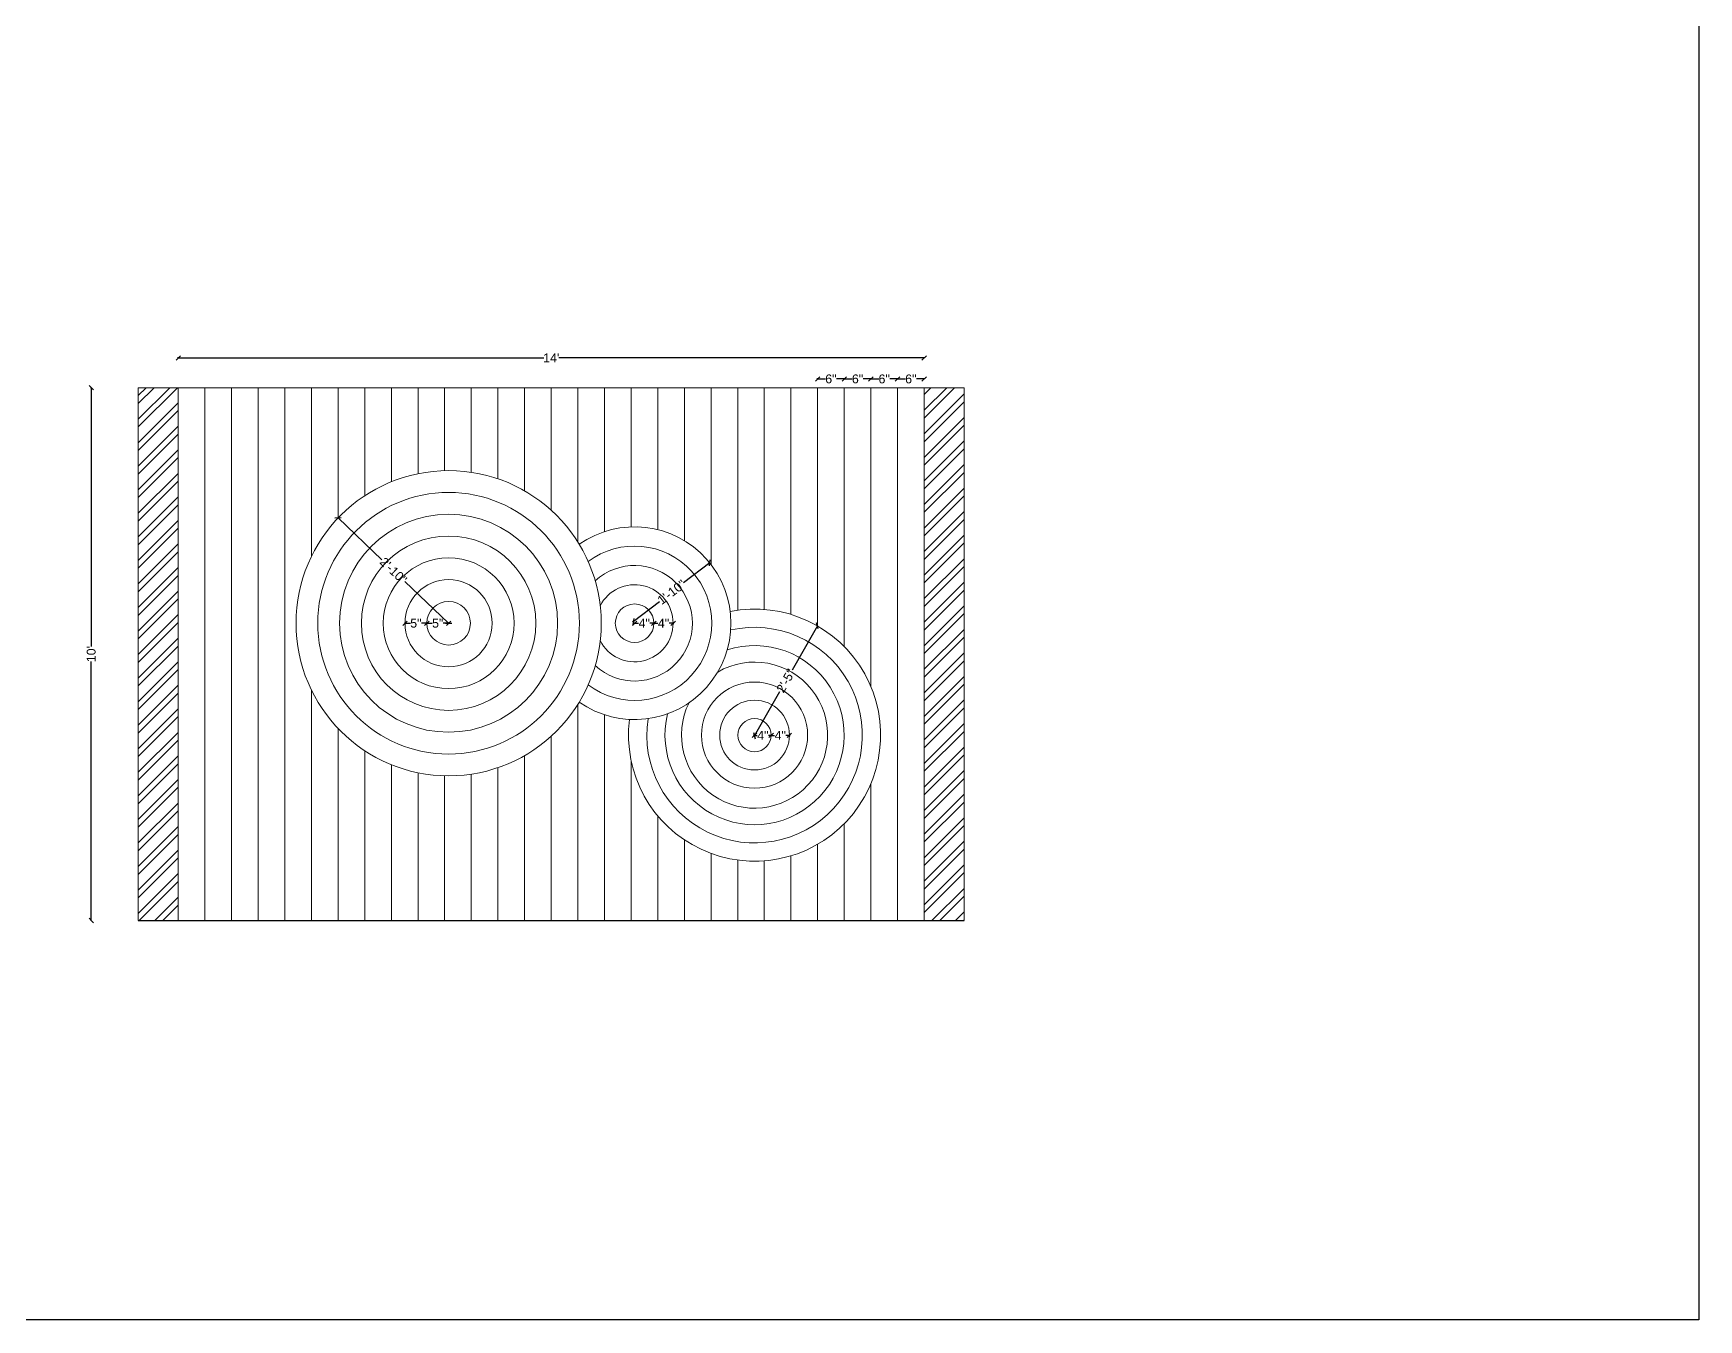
# Model space of a CAD drawing. Header units: inches. Extents: x 213 to 17763, y -4830 to 1802.
# Drawn here: x 16828.3 to 17203.4, y -2411.5 to -2121.8 of the extents above; entities that cross this region are included whole.
import ezdxf

# ---------------------------------------------------------------- set-up
doc = ezdxf.new("R2010")
doc.units = ezdxf.units.IN
doc.header["$MEASUREMENT"] = 0
doc.layers.add('IEL-HATCH-002', color=7, linetype='Continuous')
doc.layers.add('wall', color=3, linetype='Continuous', lineweight=70)
doc.styles.add('b.k', font='verdana.ttf')
doc.styles.get("Standard").update_dxf_attribs({"font": 'arial.ttf'})
doc.dimstyles.new('STANDARD$0', dxfattribs={"dimscale": 0, "dimtxt": 6, "dimasz": 3, "dimexe": 2, "dimexo": 2, "dimgap": 0, "dimtad": 0, "dimtih": 1, "dimtoh": 1, "dimdec": 1, "dimzin": 0, "dimdsep": 46, "dimlunit": 4, "dimtxsty": 'b.k', "dimcen": 2.5, "dimclrd": 256, "dimclre": 256, "dimclrt": 256, "dimadec": 0, "dimazin": 0, "dimtfac": 1, "dimtdec": 1, "dimtofl": 0, "dimtmove": 2, "dimatfit": 2, "dimfxl": 1, "dimfrac": 2, "dimtolj": 1, "dimtzin": 0, "dimlwd": 9, "dimlwe": 9, "dimarcsym": 0})

# ---------------------------------------------------------------- blocks, each defined once
blk = doc.blocks.new('_Oblique')
at = {"layer": 'wall', "color": 0, "lineweight": -2}
blk.add_line((-0.5, -0.5), (0.5, 0.5), dxfattribs=at)
blk = doc.blocks.new('*D1179')
at = {"color": 1, "lineweight": -2, "transparency": 16777216}
for p, q in [((16916.9, -2254.64), (16916.9, -2254.46)), ((16916.9, -2254.64), (16918.11, -2254.64)), ((16921.81, -2254.64), (16920.59, -2254.64)), ((16921.81, -2254.64), (16921.81, -2254.46))]:
    blk.add_line(p, q, dxfattribs=at)
at = {"layer": 'Defpoints', "color": 0, "transparency": 16777216}
for p in [(16916.9, -2254.64), (16916.9, -2254.64), (16921.81, -2254.64)]:
    blk.add_point(p, dxfattribs=at)
at = {"color": 1, "lineweight": -2, "transparency": 16777216, "rotation": 180}
blk.add_blockref('_Oblique', (16916.9, -2254.64), dxfattribs=at)
at = {"color": 1, "lineweight": -2, "transparency": 16777216}
blk.add_blockref('_Oblique', (16921.81, -2254.64), dxfattribs=at)
at = {"color": 1, "transparency": 16777216, "insert": (16919.35, -2254.64), "char_height": 2, "attachment_point": 5}
blk.add_mtext('\\A1;5"', dxfattribs=at)
blk = doc.blocks.new('*D1180')
at = {"color": 1, "lineweight": -2, "transparency": 16777216}
for p, q in [((16911.99, -2254.64), (16911.99, -2254.46)), ((16911.99, -2254.64), (16913.2, -2254.64)), ((16916.9, -2254.64), (16915.68, -2254.64)), ((16916.9, -2254.64), (16916.9, -2254.46))]:
    blk.add_line(p, q, dxfattribs=at)
at = {"layer": 'Defpoints', "color": 0, "transparency": 16777216}
for p in [(16911.99, -2254.64), (16911.99, -2254.64), (16916.9, -2254.64)]:
    blk.add_point(p, dxfattribs=at)
at = {"color": 1, "lineweight": -2, "transparency": 16777216, "rotation": 180}
blk.add_blockref('_Oblique', (16911.99, -2254.64), dxfattribs=at)
at = {"color": 1, "lineweight": -2, "transparency": 16777216}
blk.add_blockref('_Oblique', (16916.9, -2254.64), dxfattribs=at)
at = {"color": 1, "transparency": 16777216, "insert": (16914.44, -2254.64), "char_height": 2, "attachment_point": 5}
blk.add_mtext('\\A1;5"', dxfattribs=at)
blk = doc.blocks.new('*D1181')
at = {"color": 1, "lineweight": -2, "transparency": 16777216}
for p, q in [((16896.92, -2230.93), (16897.05, -2230.8)), ((16896.92, -2230.93), (16906.8, -2240.34)), ((16921.81, -2254.64), (16911.93, -2245.23)), ((16921.81, -2254.64), (16921.93, -2254.51))]:
    blk.add_line(p, q, dxfattribs=at)
at = {"layer": 'Defpoints', "color": 0, "transparency": 16777216}
for p in [(16896.92, -2230.93), (16896.92, -2230.93), (16921.81, -2254.64)]:
    blk.add_point(p, dxfattribs=at)
at = {"color": 1, "lineweight": -2, "transparency": 16777216}
for p, rotation in [((16896.92, -2230.93), 136.3843792210454), ((16921.81, -2254.64), 316.3843792210454)]:
    blk.add_blockref('_Oblique', p, dxfattribs=dict(at, rotation=rotation))
at = {"color": 1, "transparency": 16777216, "insert": (16909.37, -2242.79), "char_height": 2, "attachment_point": 5, "rotation": 316.3844}
blk.add_mtext('\\A1;2\'-10"', dxfattribs=at)
blk = doc.blocks.new('*D1182')
at = {"color": 1, "lineweight": -2, "transparency": 16777216}
for p, q in [((16963.7, -2254.64), (16963.7, -2254.46)), ((16963.7, -2254.64), (16964.59, -2254.64)), ((16968.04, -2254.64), (16967.15, -2254.64)), ((16968.04, -2254.64), (16968.04, -2254.46))]:
    blk.add_line(p, q, dxfattribs=at)
at = {"layer": 'Defpoints', "color": 0, "transparency": 16777216}
for p in [(16963.7, -2254.64), (16968.04, -2254.64), (16968.04, -2254.64)]:
    blk.add_point(p, dxfattribs=at)
at = {"color": 1, "lineweight": -2, "transparency": 16777216, "rotation": 180}
blk.add_blockref('_Oblique', (16963.7, -2254.64), dxfattribs=at)
at = {"color": 1, "lineweight": -2, "transparency": 16777216}
blk.add_blockref('_Oblique', (16968.04, -2254.64), dxfattribs=at)
at = {"color": 1, "transparency": 16777216, "insert": (16965.87, -2254.64), "char_height": 2, "attachment_point": 5}
blk.add_mtext('\\A1;4"', dxfattribs=at)
blk = doc.blocks.new('*D1183')
at = {"color": 1, "lineweight": -2, "transparency": 16777216}
for p, q in [((16968.04, -2254.64), (16968.04, -2254.82)), ((16968.04, -2254.64), (16968.93, -2254.64)), ((16972.38, -2254.64), (16971.49, -2254.64)), ((16972.38, -2254.64), (16972.38, -2254.82))]:
    blk.add_line(p, q, dxfattribs=at)
at = {"layer": 'Defpoints', "color": 0, "transparency": 16777216}
for p in [(16968.04, -2254.64), (16972.38, -2254.64), (16972.38, -2254.64)]:
    blk.add_point(p, dxfattribs=at)
at = {"color": 1, "lineweight": -2, "transparency": 16777216, "rotation": 180}
blk.add_blockref('_Oblique', (16968.04, -2254.64), dxfattribs=at)
at = {"color": 1, "lineweight": -2, "transparency": 16777216}
blk.add_blockref('_Oblique', (16972.38, -2254.64), dxfattribs=at)
at = {"color": 1, "transparency": 16777216, "insert": (16970.21, -2254.64), "char_height": 2, "attachment_point": 5}
blk.add_mtext('\\A1;4"', dxfattribs=at)
blk = doc.blocks.new('*D1184')
at = {"color": 1, "lineweight": -2, "transparency": 16777216}
for p, q in [((16980.63, -2241.05), (16974.74, -2245.57)), ((16980.65, -2241.08), (16980.52, -2240.91)), ((16963.4, -2254.26), (16969.29, -2249.74)), ((16963.43, -2254.29), (16963.29, -2254.11))]:
    blk.add_line(p, q, dxfattribs=at)
at = {"layer": 'Defpoints', "color": 0, "transparency": 16777216}
for p in [(16980.63, -2241.05), (16980.92, -2241.44), (16963.7, -2254.64)]:
    blk.add_point(p, dxfattribs=at)
at = {"color": 1, "lineweight": -2, "transparency": 16777216}
for p, rotation in [((16980.63, -2241.05), 37.47041109734113), ((16963.4, -2254.26), 217.4704110973411)]:
    blk.add_blockref('_Oblique', p, dxfattribs=dict(at, rotation=rotation))
at = {"color": 1, "transparency": 16777216, "insert": (16972.02, -2247.65), "char_height": 2, "attachment_point": 5, "rotation": 37.4704}
blk.add_mtext('\\A1;1\'-10"', dxfattribs=at)
blk = doc.blocks.new('*D1185')
at = {"color": 1, "lineweight": -2, "transparency": 16777216}
for p, q in [((16990.72, -2279.9), (16990.72, -2280.08)), ((16990.72, -2279.9), (16991.31, -2279.9)), ((16994.46, -2279.9), (16993.87, -2279.9)), ((16994.46, -2279.9), (16994.46, -2280.08))]:
    blk.add_line(p, q, dxfattribs=at)
at = {"layer": 'Defpoints', "color": 0, "transparency": 16777216}
for p in [(16990.72, -2279.84), (16994.46, -2279.84), (16994.46, -2279.9)]:
    blk.add_point(p, dxfattribs=at)
at = {"color": 1, "lineweight": -2, "transparency": 16777216, "rotation": 180}
blk.add_blockref('_Oblique', (16990.72, -2279.9), dxfattribs=at)
at = {"color": 1, "lineweight": -2, "transparency": 16777216}
blk.add_blockref('_Oblique', (16994.46, -2279.9), dxfattribs=at)
at = {"color": 1, "transparency": 16777216, "insert": (16992.59, -2279.9), "char_height": 2, "attachment_point": 5}
blk.add_mtext('\\A1;4"', dxfattribs=at)
blk = doc.blocks.new('*D1186')
at = {"color": 1, "lineweight": -2, "transparency": 16777216}
for p, q in [((16994.46, -2279.9), (16994.46, -2280.08)), ((16994.46, -2279.9), (16995.23, -2279.9)), ((16998.57, -2279.9), (16997.79, -2279.9)), ((16998.57, -2279.9), (16998.57, -2280.08))]:
    blk.add_line(p, q, dxfattribs=at)
at = {"layer": 'Defpoints', "color": 0, "transparency": 16777216}
for p in [(16994.46, -2279.84), (16998.57, -2279.89), (16998.57, -2279.9)]:
    blk.add_point(p, dxfattribs=at)
at = {"color": 1, "lineweight": -2, "transparency": 16777216, "rotation": 180}
blk.add_blockref('_Oblique', (16994.46, -2279.9), dxfattribs=at)
at = {"color": 1, "lineweight": -2, "transparency": 16777216}
blk.add_blockref('_Oblique', (16998.57, -2279.9), dxfattribs=at)
at = {"color": 1, "transparency": 16777216, "insert": (16996.51, -2279.9), "char_height": 2, "attachment_point": 5}
blk.add_mtext('\\A1;4"', dxfattribs=at)
blk = doc.blocks.new('*D1187')
at = {"color": 1, "lineweight": -2, "transparency": 16777216}
for p, q in [((17004.88, -2255.23), (16999.16, -2265.2)), ((17004.88, -2255.23), (17004.73, -2255.14)), ((16990.68, -2279.97), (16996.4, -2270)), ((16990.68, -2279.97), (16990.52, -2279.88))]:
    blk.add_line(p, q, dxfattribs=at)
at = {"layer": 'Defpoints', "color": 0, "transparency": 16777216}
for p in [(17004.88, -2255.23), (17004.92, -2255.26), (16990.72, -2279.99)]:
    blk.add_point(p, dxfattribs=at)
at = {"color": 1, "lineweight": -2, "transparency": 16777216}
for p, rotation in [((17004.88, -2255.23), 60.1314322979547), ((16990.68, -2279.97), 240.1314322979547)]:
    blk.add_blockref('_Oblique', p, dxfattribs=dict(at, rotation=rotation))
at = {"color": 1, "transparency": 16777216, "insert": (16997.78, -2267.6), "char_height": 2, "attachment_point": 5, "rotation": 60.1314}
blk.add_mtext('\\A1;2\'-5"', dxfattribs=at)
blk = doc.blocks.new('*D1188')
at = {"color": 1, "lineweight": -2, "transparency": 16777216}
for p, q in [((17022.92, -2199.67), (17022.92, -2199.45)), ((17022.92, -2199.63), (17024.68, -2199.63)), ((17028.92, -2199.63), (17027.17, -2199.63)), ((17028.92, -2199.67), (17028.92, -2199.45))]:
    blk.add_line(p, q, dxfattribs=at)
at = {"layer": 'Defpoints', "color": 0, "transparency": 16777216}
for p in [(17022.92, -2199.63), (17022.92, -2201.6), (17028.92, -2201.6)]:
    blk.add_point(p, dxfattribs=at)
at = {"color": 1, "lineweight": -2, "transparency": 16777216, "rotation": 180}
blk.add_blockref('_Oblique', (17022.92, -2199.63), dxfattribs=at)
at = {"color": 1, "lineweight": -2, "transparency": 16777216}
blk.add_blockref('_Oblique', (17028.92, -2199.63), dxfattribs=at)
at = {"color": 1, "transparency": 16777216, "insert": (17025.92, -2199.63), "char_height": 2, "attachment_point": 5}
blk.add_mtext('\\A1;6"', dxfattribs=at)
blk = doc.blocks.new('*D1189')
at = {"color": 1, "lineweight": -2, "transparency": 16777216}
for p, q in [((17016.92, -2199.67), (17016.92, -2199.45)), ((17016.92, -2199.63), (17018.68, -2199.63)), ((17022.92, -2199.63), (17021.17, -2199.63)), ((17022.92, -2199.67), (17022.92, -2199.45))]:
    blk.add_line(p, q, dxfattribs=at)
at = {"layer": 'Defpoints', "color": 0, "transparency": 16777216}
for p in [(17016.92, -2199.63), (17016.92, -2201.6), (17022.92, -2201.6)]:
    blk.add_point(p, dxfattribs=at)
at = {"color": 1, "lineweight": -2, "transparency": 16777216, "rotation": 180}
blk.add_blockref('_Oblique', (17016.92, -2199.63), dxfattribs=at)
at = {"color": 1, "lineweight": -2, "transparency": 16777216}
blk.add_blockref('_Oblique', (17022.92, -2199.63), dxfattribs=at)
at = {"color": 1, "transparency": 16777216, "insert": (17019.92, -2199.63), "char_height": 2, "attachment_point": 5}
blk.add_mtext('\\A1;6"', dxfattribs=at)
blk = doc.blocks.new('*D1190')
at = {"color": 1, "lineweight": -2, "transparency": 16777216}
for p, q in [((17010.92, -2199.67), (17010.92, -2199.45)), ((17010.92, -2199.63), (17012.68, -2199.63)), ((17016.92, -2199.63), (17015.17, -2199.63)), ((17016.92, -2199.67), (17016.92, -2199.45))]:
    blk.add_line(p, q, dxfattribs=at)
at = {"layer": 'Defpoints', "color": 0, "transparency": 16777216}
for p in [(17010.92, -2199.63), (17010.92, -2201.6), (17016.92, -2201.6)]:
    blk.add_point(p, dxfattribs=at)
at = {"color": 1, "lineweight": -2, "transparency": 16777216, "rotation": 180}
blk.add_blockref('_Oblique', (17010.92, -2199.63), dxfattribs=at)
at = {"color": 1, "lineweight": -2, "transparency": 16777216}
blk.add_blockref('_Oblique', (17016.92, -2199.63), dxfattribs=at)
at = {"color": 1, "transparency": 16777216, "insert": (17013.92, -2199.63), "char_height": 2, "attachment_point": 5}
blk.add_mtext('\\A1;6"', dxfattribs=at)
blk = doc.blocks.new('*D1191')
at = {"color": 1, "lineweight": -2, "transparency": 16777216}
for p, q in [((17004.92, -2199.67), (17004.92, -2199.45)), ((17004.92, -2199.63), (17006.68, -2199.63)), ((17010.92, -2199.63), (17009.17, -2199.63)), ((17010.92, -2199.67), (17010.92, -2199.45))]:
    blk.add_line(p, q, dxfattribs=at)
at = {"layer": 'Defpoints', "color": 0, "transparency": 16777216}
for p in [(17004.92, -2199.63), (17004.92, -2201.6), (17010.92, -2201.6)]:
    blk.add_point(p, dxfattribs=at)
at = {"color": 1, "lineweight": -2, "transparency": 16777216, "rotation": 180}
blk.add_blockref('_Oblique', (17004.92, -2199.63), dxfattribs=at)
at = {"color": 1, "lineweight": -2, "transparency": 16777216}
blk.add_blockref('_Oblique', (17010.92, -2199.63), dxfattribs=at)
at = {"color": 1, "transparency": 16777216, "insert": (17007.92, -2199.63), "char_height": 2, "attachment_point": 5}
blk.add_mtext('\\A1;6"', dxfattribs=at)
blk = doc.blocks.new('*D1192')
at = {"color": 1, "lineweight": -2, "transparency": 16777216}
for p, q in [((16860.92, -2194.93), (16860.92, -2194.71)), ((16860.92, -2194.89), (16943.23, -2194.89)), ((17028.92, -2194.89), (16946.62, -2194.89)), ((17028.92, -2194.93), (17028.92, -2194.71))]:
    blk.add_line(p, q, dxfattribs=at)
at = {"layer": 'Defpoints', "color": 0, "transparency": 16777216}
for p in [(17028.92, -2194.89), (16860.92, -2201.6), (17028.92, -2201.6)]:
    blk.add_point(p, dxfattribs=at)
at = {"color": 1, "lineweight": -2, "transparency": 16777216, "rotation": 180}
blk.add_blockref('_Oblique', (16860.92, -2194.89), dxfattribs=at)
at = {"color": 1, "lineweight": -2, "transparency": 16777216}
blk.add_blockref('_Oblique', (17028.92, -2194.89), dxfattribs=at)
at = {"color": 1, "transparency": 16777216, "insert": (16944.92, -2194.89), "char_height": 2, "attachment_point": 5}
blk.add_mtext("\\A1;14'", dxfattribs=at)
blk = doc.blocks.new('*D1193')
at = {"color": 1, "lineweight": -2, "transparency": 16777216}
for p, q in [((16841.35, -2201.6), (16841.13, -2201.6)), ((16841.31, -2201.6), (16841.31, -2259.91)), ((16841.31, -2321.6), (16841.31, -2263.29)), ((16841.35, -2321.6), (16841.13, -2321.6))]:
    blk.add_line(p, q, dxfattribs=at)
at = {"layer": 'Defpoints', "color": 0, "transparency": 16777216}
for p in [(16860.92, -2201.6), (16841.31, -2321.6), (16860.92, -2321.6)]:
    blk.add_point(p, dxfattribs=at)
at = {"color": 1, "lineweight": -2, "transparency": 16777216}
for p, rotation in [((16841.31, -2201.6), 90), ((16841.31, -2321.6), 270)]:
    blk.add_blockref('_Oblique', p, dxfattribs=dict(at, rotation=rotation))
at = {"color": 1, "transparency": 16777216, "insert": (16841.31, -2261.6), "char_height": 2, "attachment_point": 5, "rotation": 90}
blk.add_mtext("\\A1;10'", dxfattribs=at)

msp = doc.modelspace()

# ---------------------------------------------------------------- hatches: boundary and pattern name
at = {"layer": 'IEL-HATCH-002', "true_color": 0xf27172, "transparency": 33554687}
h = msp.add_hatch(dxfattribs=at)
h.set_pattern_fill('ANSI32', color=11, scale=10)
h.set_pattern_definition([(45, (-809.8267, -592.9195), (-2.6516504, 2.6516504), []), (45, (-808.059, -592.9195), (-2.6516504, 2.6516504), [])])
h.paths.add_polyline_path([(16860.92, -2201.6), (16851.92, -2201.6), (16851.92, -2321.6), (16860.92, -2321.6)])
h.paths.add_polyline_path([(17037.92, -2201.6), (17028.92, -2201.6), (17028.92, -2321.6), (17037.92, -2321.6)])

# ---------------------------------------------------------------- linework, layer by layer
at = {"lineweight": 5}
for p, q in [((16851.92, -2321.6), (16851.92, -2201.6)), ((16851.92, -2201.6), (17037.92, -2201.6)), ((16860.92, -2321.6), (16860.92, -2201.6)), ((17028.92, -2201.6), (17028.92, -2321.6)), ((17037.92, -2201.6), (17037.92, -2321.6))]:
    msp.add_line(p, q, dxfattribs=at)
at = {"color": 252, "lineweight": 5, "true_color": 0x939598}
for p, q in [((16866.92, -2321.6), (16866.92, -2201.6)), ((16872.92, -2321.6), (16872.92, -2201.6)), ((16878.92, -2321.6), (16878.92, -2201.6)), ((16884.92, -2321.6), (16884.92, -2201.6)), ((16890.92, -2239.56), (16890.92, -2201.6)), ((16896.92, -2230.93), (16896.92, -2201.6)), ((16902.92, -2225.93), (16902.92, -2201.6)), ((16908.92, -2222.78), (16908.92, -2201.6)), ((16914.92, -2220.97), (16914.92, -2201.6)), ((16920.92, -2220.29), (16920.92, -2201.6)), ((16926.92, -2220.66), (16926.92, -2201.6)), ((16932.92, -2222.12), (16932.92, -2201.6)), ((16938.92, -2224.84), (16938.92, -2201.6)), ((16944.92, -2229.21), (16944.92, -2201.6)), ((16950.92, -2236.39), (16950.92, -2201.6)), ((16956.92, -2234.02), (16956.92, -2201.6)), ((16962.92, -2232.95), (16962.92, -2201.6)), ((16968.92, -2233.57), (16968.92, -2201.6)), ((16974.92, -2236.06), (16974.92, -2201.6)), ((16980.92, -2241.44), (16980.92, -2201.6)), ((16986.92, -2251.7), (16986.92, -2201.6)), ((16992.92, -2251.53), (16992.92, -2201.6)), ((16998.92, -2252.66), (16998.92, -2201.6)), ((17004.92, -2255.26), (17004.92, -2201.6)), ((17010.92, -2259.89), (17010.92, -2201.6)), ((17016.92, -2268.92), (17016.92, -2201.6)), ((17022.92, -2321.6), (17022.92, -2201.6)), ((16884.92, -2321.6), (16884.92, -2268.15)), ((16890.92, -2321.6), (16890.92, -2269.72)), ((16950.92, -2321.6), (16950.92, -2272.9)), ((16956.92, -2321.6), (16956.92, -2275.26)), ((16896.92, -2321.6), (16896.92, -2278.35)), ((16944.92, -2321.6), (16944.92, -2280.07)), ((16902.92, -2321.6), (16902.92, -2283.36)), ((16938.92, -2321.6), (16938.92, -2284.44)), ((16908.92, -2321.6), (16908.92, -2286.5)), ((16932.92, -2321.6), (16932.92, -2287.16)), ((16962.92, -2321.6), (16962.92, -2285.63)), ((16914.92, -2321.6), (16914.92, -2288.31)), ((16920.92, -2321.6), (16920.92, -2289)), ((16926.92, -2321.6), (16926.92, -2288.63)), ((17016.92, -2321.6), (17016.92, -2290.76)), ((16968.92, -2321.6), (16968.92, -2298.03)), ((17010.92, -2321.6), (17010.92, -2299.78)), ((16974.92, -2321.6), (16974.92, -2303.43)), ((16980.92, -2321.6), (16980.92, -2306.49)), ((17004.92, -2321.6), (17004.92, -2304.42)), ((16986.92, -2321.6), (16986.92, -2307.98)), ((16992.92, -2321.6), (16992.92, -2308.14)), ((16998.92, -2321.6), (16998.92, -2307.02))]:
    msp.add_line(p, q, dxfattribs=at)
msp.add_line((16851.92, -2321.6), (17037.92, -2321.6))
msp.add_lwpolyline([(15830, -1784.5), (17203.38, -1784.5), (17203.38, -2411.5), (15830, -2411.5)], close=True)
for centre, radius in [((16921.81, -2254.64), 34.37), ((16921.81, -2254.64), 29.46), ((16921.81, -2254.64), 24.55), ((16921.81, -2254.64), 19.64), ((16921.81, -2254.64), 14.73), ((16921.81, -2254.64), 9.82), ((16921.81, -2254.64), 4.91), ((16963.7, -2254.64), 4.34), ((16990.72, -2279.84), 11.96), ((16990.72, -2279.84), 7.85), ((16990.72, -2279.84), 3.74)]:
    msp.add_circle(centre, radius, dxfattribs=at)
for centre, radius, start, end in [((16963.7, -2254.64), 21.71, 234.9295, 125.0705), ((16963.7, -2254.64), 17.37, 233.0122, 126.9878), ((16963.7, -2254.64), 13.02, 227.0556, 132.9444), ((16963.7, -2254.64), 8.68, 206.8245, 153.1755), ((16990.72, -2279.84), 28.39, 172.8741, 101.1284), ((16990.72, -2279.84), 24.28, 171.2279, 102.7746), ((16990.72, -2279.84), 20.17, 166.2288, 107.7737), ((16990.72, -2279.84), 16.46, 153.6969, 120.3056)]:
    msp.add_arc(centre, radius, start, end, dxfattribs=at)

# ---------------------------------------------------------------- dimensions: what is measured, and where the dimension line sits
for base, p1, p2, override, picture, middle in [((17028.92, -2194.89), (16860.92, -2201.6), (17028.92, -2201.6), {"dimscale": 1, "dimtxt": 2, "dimasz": 1, "dimexe": 0.18, "dimexo": 0.0625, "dimgap": 0.09, "dimtih": 0, "dimtoh": 0, "dimdec": 0, "dimtxsty": 'Standard', "dimblk": 'Oblique', "dimcen": 0.09, "dimclrd": 1, "dimclre": 1, "dimclrt": 1, "dimtdec": 0, "dimtmove": 1, "dimatfit": 3, "dimldrblk": 'Oblique', "dimfxl": 0.03937, "dimfxlon": 1, "dimfrac": 0, "dimlwd": 65534, "dimlwe": 65534, "dimarcsym": 1}, '*D1192', (16944.92, -2194.89)), ((17004.92, -2199.63), (17010.92, -2201.6), (17004.92, -2201.6), {"dimscale": 1, "dimtxt": 2, "dimasz": 1, "dimexe": 0.18, "dimexo": 0.0625, "dimgap": 0.09, "dimtih": 0, "dimtoh": 0, "dimdec": 0, "dimtxsty": 'Standard', "dimblk": 'Oblique', "dimcen": 0.09, "dimclrd": 1, "dimclre": 1, "dimclrt": 1, "dimtdec": 0, "dimtmove": 1, "dimatfit": 3, "dimldrblk": 'Oblique', "dimfxl": 0.03937, "dimfxlon": 1, "dimfrac": 0, "dimlwd": 65534, "dimlwe": 65534, "dimarcsym": 1}, '*D1191', (17007.92, -2199.63)), ((17010.92, -2199.63), (17016.92, -2201.6), (17010.92, -2201.6), {"dimscale": 1, "dimtxt": 2, "dimasz": 1, "dimexe": 0.18, "dimexo": 0.0625, "dimgap": 0.09, "dimtih": 0, "dimtoh": 0, "dimdec": 0, "dimtxsty": 'Standard', "dimblk": 'Oblique', "dimcen": 0.09, "dimclrd": 1, "dimclre": 1, "dimclrt": 1, "dimtdec": 0, "dimtmove": 1, "dimatfit": 3, "dimldrblk": 'Oblique', "dimfxl": 0.03937, "dimfxlon": 1, "dimfrac": 0, "dimlwd": 65534, "dimlwe": 65534, "dimarcsym": 1}, '*D1190', (17013.92, -2199.63)), ((17016.92, -2199.63), (17022.92, -2201.6), (17016.92, -2201.6), {"dimscale": 1, "dimtxt": 2, "dimasz": 1, "dimexe": 0.18, "dimexo": 0.0625, "dimgap": 0.09, "dimtih": 0, "dimtoh": 0, "dimdec": 0, "dimtxsty": 'Standard', "dimblk": 'Oblique', "dimcen": 0.09, "dimclrd": 1, "dimclre": 1, "dimclrt": 1, "dimtdec": 0, "dimtmove": 1, "dimatfit": 3, "dimldrblk": 'Oblique', "dimfxl": 0.03937, "dimfxlon": 1, "dimfrac": 0, "dimlwd": 65534, "dimlwe": 65534, "dimarcsym": 1}, '*D1189', (17019.92, -2199.63)), ((17022.92, -2199.63), (17028.92, -2201.6), (17022.92, -2201.6), {"dimscale": 1, "dimtxt": 2, "dimasz": 1, "dimexe": 0.18, "dimexo": 0.0625, "dimgap": 0.09, "dimtih": 0, "dimtoh": 0, "dimdec": 0, "dimtxsty": 'Standard', "dimblk": 'Oblique', "dimcen": 0.09, "dimclrd": 1, "dimclre": 1, "dimclrt": 1, "dimtdec": 0, "dimtmove": 0, "dimatfit": 3, "dimldrblk": 'Oblique', "dimfxl": 0.03937, "dimfxlon": 1, "dimfrac": 0, "dimlwd": 65534, "dimlwe": 65534, "dimarcsym": 1}, '*D1188', (17025.92, -2199.63)), ((16911.99, -2254.64), (16916.9, -2254.64), (16911.99, -2254.64), {"dimscale": 1, "dimtxt": 2, "dimasz": 1, "dimexe": 0.18, "dimexo": 0.0625, "dimgap": 0.09, "dimtih": 0, "dimtoh": 0, "dimdec": 0, "dimtxsty": 'Standard', "dimblk": 'Oblique', "dimcen": 0.09, "dimclrd": 1, "dimclre": 1, "dimclrt": 1, "dimtdec": 0, "dimtmove": 0, "dimatfit": 3, "dimldrblk": 'Oblique', "dimfxl": 0.03937, "dimfxlon": 1, "dimfrac": 0, "dimlwd": 65534, "dimlwe": 65534, "dimarcsym": 1}, '*D1180', (16914.44, -2254.64)), ((16916.9, -2254.64), (16921.81, -2254.64), (16916.9, -2254.64), {"dimscale": 1, "dimtxt": 2, "dimasz": 1, "dimexe": 0.18, "dimexo": 0.0625, "dimgap": 0.09, "dimtih": 0, "dimtoh": 0, "dimdec": 0, "dimtxsty": 'Standard', "dimblk": 'Oblique', "dimcen": 0.09, "dimclrd": 1, "dimclre": 1, "dimclrt": 1, "dimtdec": 0, "dimtmove": 0, "dimatfit": 3, "dimldrblk": 'Oblique', "dimfxl": 0.03937, "dimfxlon": 1, "dimfrac": 0, "dimlwd": 65534, "dimlwe": 65534, "dimarcsym": 1}, '*D1179', (16919.35, -2254.64)), ((16968.04, -2254.64), (16963.7, -2254.64), (16968.04, -2254.64), {"dimscale": 1, "dimtxt": 2, "dimasz": 1, "dimexe": 0.18, "dimexo": 0.0625, "dimgap": 0.09, "dimtih": 0, "dimtoh": 0, "dimdec": 0, "dimtxsty": 'Standard', "dimblk": 'Oblique', "dimcen": 0.09, "dimclrd": 1, "dimclre": 1, "dimclrt": 1, "dimtdec": 0, "dimtmove": 0, "dimatfit": 3, "dimldrblk": 'Oblique', "dimfxl": 0.03937, "dimfxlon": 1, "dimfrac": 0, "dimlwd": 65534, "dimlwe": 65534, "dimarcsym": 1}, '*D1182', (16965.87, -2254.64)), ((16972.38, -2254.64), (16968.04, -2254.64), (16972.38, -2254.64), {"dimscale": 1, "dimtxt": 2, "dimasz": 1, "dimexe": 0.18, "dimexo": 0.0625, "dimgap": 0.09, "dimtih": 0, "dimtoh": 0, "dimdec": 0, "dimtxsty": 'Standard', "dimblk": 'Oblique', "dimcen": 0.09, "dimclrd": 1, "dimclre": 1, "dimclrt": 1, "dimtdec": 0, "dimtmove": 0, "dimatfit": 3, "dimldrblk": 'Oblique', "dimfxl": 0.03937, "dimfxlon": 1, "dimfrac": 0, "dimlwd": 65534, "dimlwe": 65534, "dimarcsym": 1}, '*D1183', (16970.21, -2254.64)), ((16994.46, -2279.9), (16990.72, -2279.84), (16994.46, -2279.84), {"dimscale": 1, "dimtxt": 2, "dimasz": 1, "dimexe": 0.18, "dimexo": 0.0625, "dimgap": 0.09, "dimtih": 0, "dimtoh": 0, "dimdec": 0, "dimtxsty": 'Standard', "dimblk": 'Oblique', "dimcen": 0.09, "dimclrd": 1, "dimclre": 1, "dimclrt": 1, "dimtdec": 0, "dimtmove": 0, "dimatfit": 3, "dimldrblk": 'Oblique', "dimfxl": 0.03937, "dimfxlon": 1, "dimfrac": 0, "dimlwd": 65534, "dimlwe": 65534, "dimarcsym": 1}, '*D1185', (16992.59, -2279.9)), ((16998.57, -2279.9), (16994.46, -2279.84), (16998.57, -2279.89), {"dimscale": 1, "dimtxt": 2, "dimasz": 1, "dimexe": 0.18, "dimexo": 0.0625, "dimgap": 0.09, "dimtih": 0, "dimtoh": 0, "dimdec": 0, "dimtxsty": 'Standard', "dimblk": 'Oblique', "dimcen": 0.09, "dimclrd": 1, "dimclre": 1, "dimclrt": 1, "dimtdec": 0, "dimtmove": 1, "dimatfit": 3, "dimldrblk": 'Oblique', "dimfxl": 0.03937, "dimfxlon": 1, "dimfrac": 0, "dimlwd": 65534, "dimlwe": 65534, "dimarcsym": 1}, '*D1186', (16996.51, -2279.9))]:
    dim = msp.add_linear_dim(base=base, p1=p1, p2=p2, dimstyle='STANDARD$0', override=override)
    dim.commit()
    dim.dimension.update_dxf_attribs({"geometry": picture, "text_midpoint": middle})
dim = msp.add_linear_dim(base=(16841.31, -2321.6), p1=(16860.92, -2201.6), p2=(16860.92, -2321.6), angle=90, dimstyle='STANDARD$0', override={"dimscale": 1, "dimtxt": 2, "dimasz": 1, "dimexe": 0.18, "dimexo": 0.0625, "dimgap": 0.09, "dimtih": 0, "dimtoh": 0, "dimdec": 0, "dimtxsty": 'Standard', "dimblk": 'Oblique', "dimcen": 0.09, "dimclrd": 1, "dimclre": 1, "dimclrt": 1, "dimtdec": 0, "dimtmove": 1, "dimatfit": 3, "dimldrblk": 'Oblique', "dimfxl": 0.03937, "dimfxlon": 1, "dimfrac": 0, "dimlwd": 65534, "dimlwe": 65534, "dimarcsym": 1})
dim.commit()
dim.dimension.update_dxf_attribs({"geometry": '*D1193', "text_midpoint": (16841.31, -2261.6)})
for p1, p2, distance, override, picture, middle in [((16921.81, -2254.64), (16896.92, -2230.93), 0, {"dimscale": 1, "dimtxt": 2, "dimasz": 1, "dimexe": 0.18, "dimexo": 0.0625, "dimgap": 0.09, "dimtih": 0, "dimtoh": 0, "dimdec": 0, "dimtxsty": 'Standard', "dimblk": 'Oblique', "dimcen": 0.09, "dimclrd": 1, "dimclre": 1, "dimclrt": 1, "dimtdec": 0, "dimtmove": 0, "dimatfit": 3, "dimldrblk": 'Oblique', "dimfxl": 0.03937, "dimfxlon": 1, "dimfrac": 0, "dimlwd": 65534, "dimlwe": 65534, "dimarcsym": 1}, '*D1181', (16909.37, -2242.79)), ((16963.7, -2254.64), (16980.92, -2241.44), 0.48, {"dimscale": 1, "dimtxt": 2, "dimasz": 1, "dimexe": 0.18, "dimexo": 0.0625, "dimgap": 0.09, "dimtih": 0, "dimtoh": 0, "dimdec": 0, "dimtxsty": 'Standard', "dimblk": 'Oblique', "dimcen": 0.09, "dimclrd": 1, "dimclre": 1, "dimclrt": 1, "dimtdec": 0, "dimtmove": 0, "dimatfit": 3, "dimldrblk": 'Oblique', "dimfxl": 0.03937, "dimfxlon": 1, "dimfrac": 0, "dimlwd": 65534, "dimlwe": 65534, "dimarcsym": 1}, '*D1184', (16972.02, -2247.65)), ((16990.72, -2279.99), (17004.92, -2255.26), 0.05, {"dimscale": 1, "dimtxt": 2, "dimasz": 1, "dimexe": 0.18, "dimexo": 0.0625, "dimgap": 0.09, "dimtih": 0, "dimtoh": 0, "dimdec": 0, "dimtxsty": 'Standard', "dimblk": 'Oblique', "dimcen": 0.09, "dimclrd": 1, "dimclre": 1, "dimclrt": 1, "dimtdec": 0, "dimtmove": 1, "dimatfit": 3, "dimldrblk": 'Oblique', "dimfxl": 0.03937, "dimfxlon": 1, "dimfrac": 0, "dimlwd": 65534, "dimlwe": 65534, "dimarcsym": 1}, '*D1187', (16997.78, -2267.6))]:
    dim = msp.add_aligned_dim(p1=p1, p2=p2, distance=distance, dimstyle='STANDARD$0', override=override)
    dim.commit()
    dim.dimension.update_dxf_attribs({"geometry": picture, "text_midpoint": middle})

doc.saveas('drawing.dxf')
